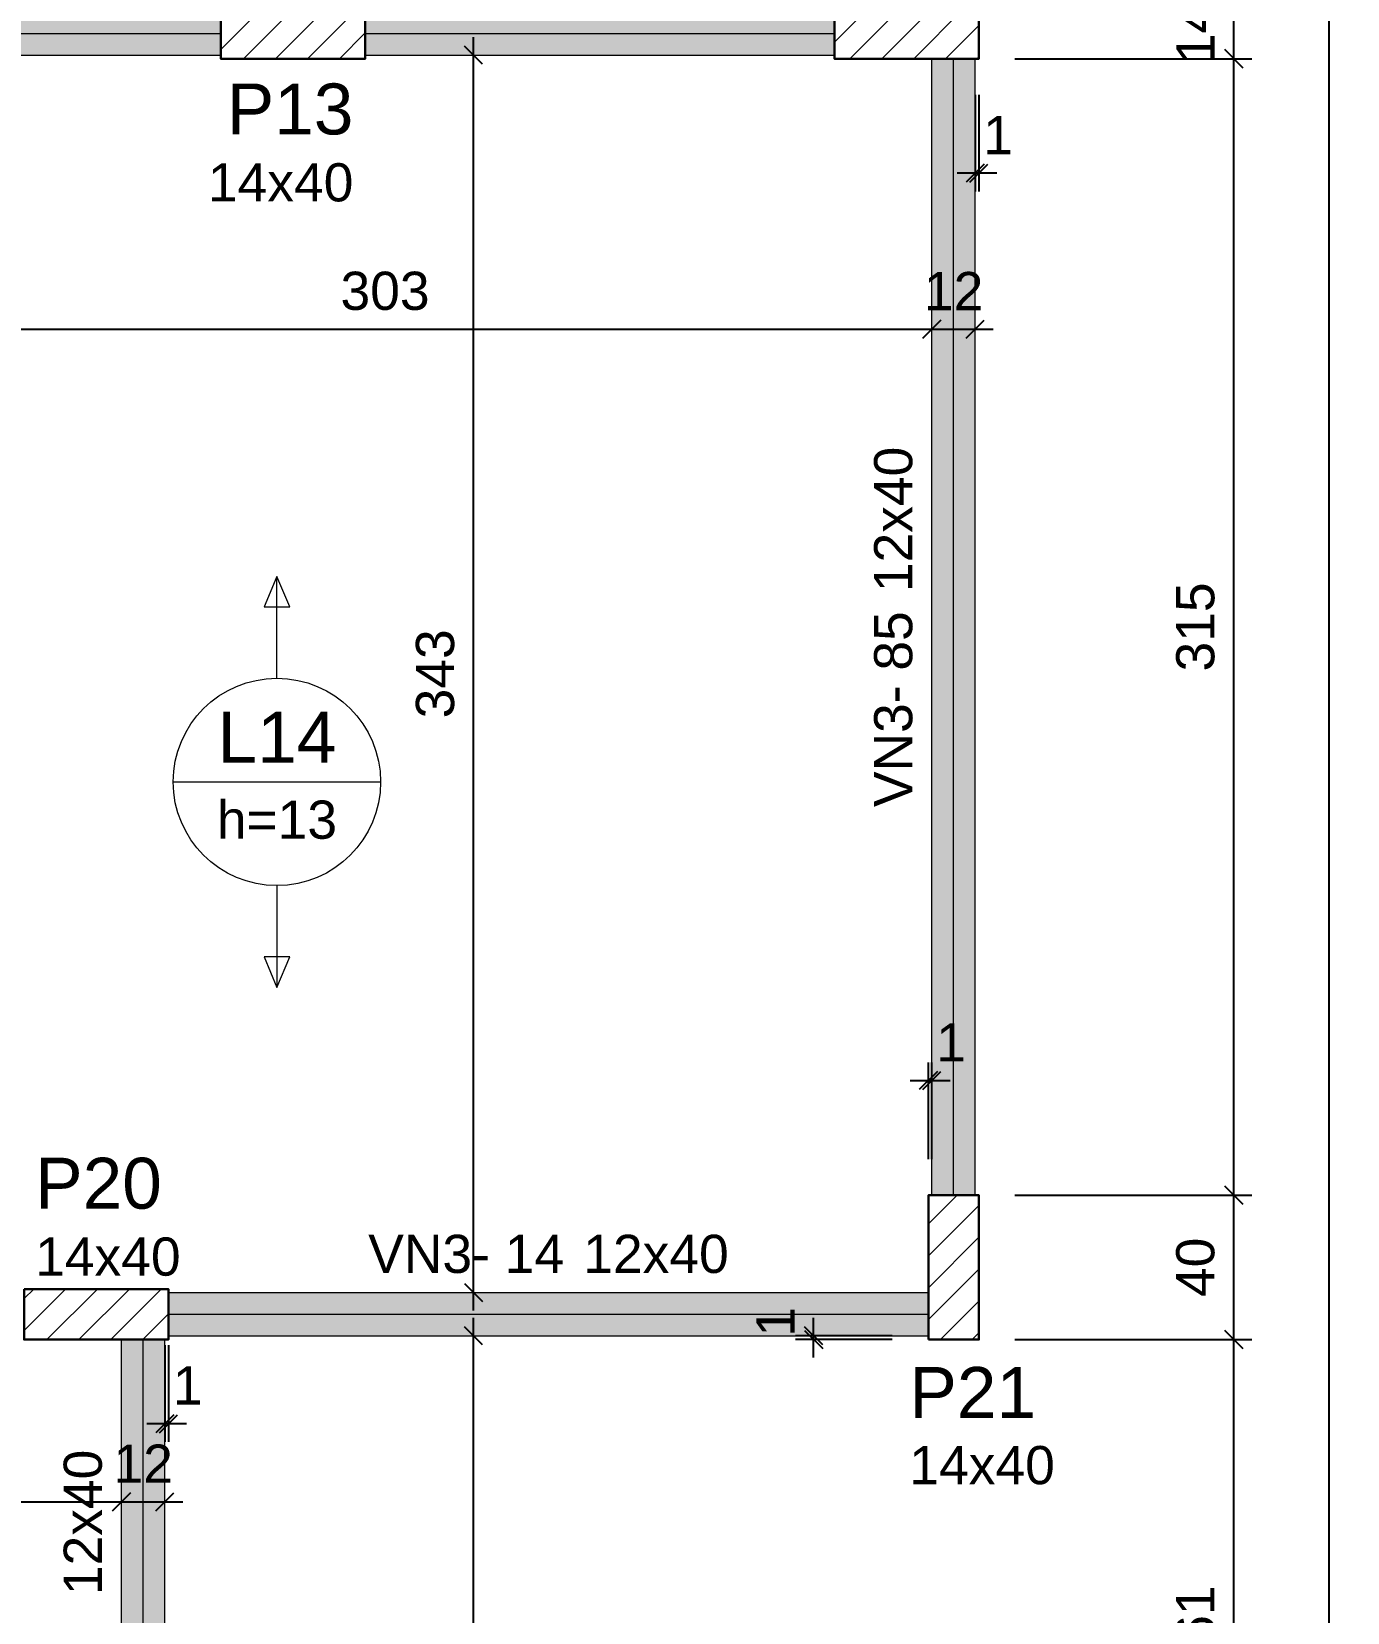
# Model space of a CAD drawing. Header units: millimetres. Extents: x -8 to 605, y -494 to 220.
# Drawn here: x 26.25 to 33.54, y -436.12 to -427.35 of the extents above; entities that cross this region are included whole.
import ezdxf

# ---------------------------------------------------------------- set-up
doc = ezdxf.new("R2010")
doc.units = ezdxf.units.MM
doc.header["$MEASUREMENT"] = 0
doc.linetypes.add('NULL', pattern=[0])
for name, color, linetype, lineweight in [('FO-Cotas', 5, 'Continuous', 5), ('FO-Eixos', 5, 'Continuous', 5), ('FO-Hachura pilar que passa', 19, 'Continuous', 5), ('FO-Hachura viga', 43, 'Continuous', 5), ('FO-Pilares', 4, 'Continuous', 30), ('FO-Textos das lajes', 1, 'Continuous', 20), ('FO-Textos das vigas', 7, 'Continuous', 5), ('FO-Textos dos pilares', 7, 'Continuous', 5), ('FO-Vigas', 1, 'Continuous', 20)]:
    doc.layers.add(name, color=color, linetype=linetype, lineweight=lineweight)
doc.styles.add('Arial', font='arial.ttf')
doc.dimstyles.new('UM_50.000000', dxfattribs={"dimtxt": 0.18, "dimasz": 0.1, "dimexe": 0.1, "dimexo": 0.2, "dimgap": 0, "dimtad": 1, "dimtih": 1, "dimtoh": 1, "dimdec": 1, "dimlfac": 50, "dimzin": 0, "dimdsep": 46, "dimtxsty": 'Standard', "dimcen": 0.09, "dimdle": 0.1, "dimadec": 1, "dimazin": 2, "dimtfac": 1, "dimtdec": 4, "dimtofl": 0, "dimtmove": 0, "dimatfit": 3, "dimfxl": 1, "dimtolj": 1, "dimarcsym": 0})
pattern_1 = [(45, (-4.58844, -411.61486), (-0.08838835, 0.08838835), [])]

# ---------------------------------------------------------------- blocks, each defined once
blk = doc.blocks.new('_Oblique')
at = {"color": 0, "linetype": 'ByBlock', "lineweight": -2}
blk.add_line((-0.5, -0.5), (0.5, 0.5), dxfattribs=at)
blk = doc.blocks.new('*D4181')
at = {"layer": 'Defpoints', "color": 0, "transparency": 16777216}
for p in [(31.5016, -434.6049), (32.9136, -434.6049), (27.0116, -437.8247)]:
    blk.add_point(p, dxfattribs=at)
at = {"layer": 'FO-Cotas', "color": 0, "lineweight": -2, "transparency": 16777216}
for p, q in [((32.9136, -437.9247), (32.9136, -434.5049)), ((31.7016, -434.6049), (33.0136, -434.6049)), ((27.2116, -437.8247), (33.0136, -437.8247))]:
    blk.add_line(p, q, dxfattribs=at)
at = {"layer": 'FO-Cotas', "color": 0, "lineweight": -2, "transparency": 16777216, "xscale": 0.1, "yscale": 0.1, "zscale": 0.1}
for p, rotation in [((32.9136, -434.6049), 90), ((32.9136, -437.8247), 270)]:
    blk.add_blockref('_Oblique', p, dxfattribs=dict(at, rotation=rotation))
at = {"layer": 'FO-Cotas', "color": 7, "transparency": 16777216, "insert": (32.7018, -436.2148), "char_height": 0.2118, "attachment_point": 5, "rotation": 90, "style": 'Arial'}
blk.add_mtext('\\A1;161', dxfattribs=at)
blk = doc.blocks.new('*D4182')
at = {"layer": 'Defpoints', "color": 0, "transparency": 16777216}
for p in [(31.5016, -433.8049), (32.9136, -433.8049), (31.5016, -434.6049)]:
    blk.add_point(p, dxfattribs=at)
at = {"layer": 'FO-Cotas', "color": 0, "lineweight": -2, "transparency": 16777216}
for p, q in [((32.9136, -434.7049), (32.9136, -433.7049)), ((31.7016, -433.8049), (33.0136, -433.8049)), ((31.7016, -434.6049), (33.0136, -434.6049))]:
    blk.add_line(p, q, dxfattribs=at)
at = {"layer": 'FO-Cotas', "color": 0, "lineweight": -2, "transparency": 16777216, "xscale": 0.1, "yscale": 0.1, "zscale": 0.1}
for p, rotation in [((32.9136, -433.8049), 90), ((32.9136, -434.6049), 270)]:
    blk.add_blockref('_Oblique', p, dxfattribs=dict(at, rotation=rotation))
at = {"layer": 'FO-Cotas', "color": 7, "transparency": 16777216, "insert": (32.7018, -434.2049), "char_height": 0.2118, "attachment_point": 5, "rotation": 90, "style": 'Arial'}
blk.add_mtext('\\A1;40', dxfattribs=at)
blk = doc.blocks.new('*D4183')
at = {"layer": 'Defpoints', "color": 0, "transparency": 16777216}
for p in [(31.5016, -427.5047), (32.9136, -427.5047), (31.5016, -433.8049)]:
    blk.add_point(p, dxfattribs=at)
at = {"layer": 'FO-Cotas', "color": 0, "lineweight": -2, "transparency": 16777216}
for p, q in [((32.9136, -433.9049), (32.9136, -427.4047)), ((31.7016, -427.5047), (33.0136, -427.5047)), ((31.7016, -433.8049), (33.0136, -433.8049))]:
    blk.add_line(p, q, dxfattribs=at)
at = {"layer": 'FO-Cotas', "color": 0, "lineweight": -2, "transparency": 16777216, "xscale": 0.1, "yscale": 0.1, "zscale": 0.1}
for p, rotation in [((32.9136, -427.5047), 90), ((32.9136, -433.8049), 270)]:
    blk.add_blockref('_Oblique', p, dxfattribs=dict(at, rotation=rotation))
at = {"layer": 'FO-Cotas', "color": 7, "transparency": 16777216, "insert": (32.7018, -430.6548), "char_height": 0.2118, "attachment_point": 5, "rotation": 90, "style": 'Arial'}
blk.add_mtext('\\A1;315', dxfattribs=at)
blk = doc.blocks.new('*D4184')
at = {"layer": 'Defpoints', "color": 0, "transparency": 16777216}
for p in [(31.5016, -427.2247), (32.9136, -427.2247), (31.5016, -427.5047)]:
    blk.add_point(p, dxfattribs=at)
at = {"layer": 'FO-Cotas', "color": 0, "lineweight": -2, "transparency": 16777216}
for p, q in [((32.9136, -427.6047), (32.9136, -427.1247)), ((31.7016, -427.2247), (33.0136, -427.2247)), ((31.7016, -427.5047), (33.0136, -427.5047))]:
    blk.add_line(p, q, dxfattribs=at)
at = {"layer": 'FO-Cotas', "color": 0, "lineweight": -2, "transparency": 16777216, "xscale": 0.1, "yscale": 0.1, "zscale": 0.1}
for p, rotation in [((32.9136, -427.2247), 90), ((32.9136, -427.5047), 270)]:
    blk.add_blockref('_Oblique', p, dxfattribs=dict(at, rotation=rotation))
at = {"layer": 'FO-Cotas', "color": 7, "transparency": 16777216, "insert": (32.7018, -427.3647), "char_height": 0.2118, "attachment_point": 5, "rotation": 90, "style": 'Arial'}
blk.add_mtext('\\A1;14', dxfattribs=at)
blk = doc.blocks.new('*D4190')
at = {"layer": 'Defpoints', "color": 0, "transparency": 16777216}
for p in [(28.1016, -419.9249), (33.4431, -419.9249), (26.9016, -460.0049)]:
    blk.add_point(p, dxfattribs=at)
at = {"layer": 'FO-Cotas', "color": 0, "lineweight": -2, "transparency": 16777216}
for p, q in [((33.4431, -460.1049), (33.4431, -419.8249)), ((28.3016, -419.9249), (33.5431, -419.9249)), ((27.1016, -460.0049), (33.5431, -460.0049))]:
    blk.add_line(p, q, dxfattribs=at)
at = {"layer": 'FO-Cotas', "color": 0, "lineweight": -2, "transparency": 16777216, "xscale": 0.1, "yscale": 0.1, "zscale": 0.1}
for p, rotation in [((33.4431, -419.9249), 90), ((33.4431, -460.0049), 270)]:
    blk.add_blockref('_Oblique', p, dxfattribs=dict(at, rotation=rotation))
at = {"layer": 'FO-Cotas', "color": 7, "transparency": 16777216, "insert": (33.2313, -439.9649), "char_height": 0.2118, "attachment_point": 5, "rotation": 90, "style": 'Arial'}
blk.add_mtext('\\A1;2004', dxfattribs=at)
blk = doc.blocks.new('*D4262')
at = {"layer": 'Defpoints', "color": 0, "transparency": 16777216}
for p in [(15.5816, -435.5049), (26.7516, -435.5049), (26.7516, -435.5049)]:
    blk.add_point(p, dxfattribs=at)
at = {"layer": 'FO-Cotas', "color": 0, "lineweight": -2, "transparency": 16777216}
blk.add_line((15.4816, -435.5049), (26.8516, -435.5049), dxfattribs=at)
at = {"layer": 'FO-Cotas', "color": 0, "lineweight": -2, "transparency": 16777216, "xscale": 0.1, "yscale": 0.1, "zscale": 0.1, "rotation": 180}
blk.add_blockref('_Oblique', (15.5816, -435.5049), dxfattribs=at)
at = {"layer": 'FO-Cotas', "color": 0, "lineweight": -2, "transparency": 16777216, "xscale": 0.1, "yscale": 0.1, "zscale": 0.1}
blk.add_blockref('_Oblique', (26.7516, -435.5049), dxfattribs=at)
at = {"layer": 'FO-Cotas', "color": 7, "transparency": 16777216, "insert": (21.1666, -435.2931), "char_height": 0.2118, "attachment_point": 5, "rotation": 0.00573, "style": 'Arial'}
blk.add_mtext('\\A1;558.5', dxfattribs=at)
blk = doc.blocks.new('*D4263')
at = {"layer": 'Defpoints', "color": 0, "transparency": 16777216}
for p in [(26.7516, -435.5049), (26.9916, -435.5049), (26.9916, -435.5049)]:
    blk.add_point(p, dxfattribs=at)
at = {"layer": 'FO-Cotas', "color": 0, "lineweight": -2, "transparency": 16777216}
blk.add_line((26.6516, -435.5049), (27.0916, -435.5049), dxfattribs=at)
at = {"layer": 'FO-Cotas', "color": 0, "lineweight": -2, "transparency": 16777216, "xscale": 0.1, "yscale": 0.1, "zscale": 0.1, "rotation": 180}
blk.add_blockref('_Oblique', (26.7516, -435.5049), dxfattribs=at)
at = {"layer": 'FO-Cotas', "color": 0, "lineweight": -2, "transparency": 16777216, "xscale": 0.1, "yscale": 0.1, "zscale": 0.1}
blk.add_blockref('_Oblique', (26.9916, -435.5049), dxfattribs=at)
at = {"layer": 'FO-Cotas', "color": 7, "transparency": 16777216, "insert": (26.8716, -435.2931), "char_height": 0.2118, "attachment_point": 5, "rotation": 0.00573, "style": 'Arial'}
blk.add_mtext('\\A1;12', dxfattribs=at)
blk = doc.blocks.new('*D4275')
at = {"layer": 'Defpoints', "color": 0, "transparency": 16777216}
for p in [(25.1816, -429.0047), (31.2416, -429.0047), (31.2416, -429.0047)]:
    blk.add_point(p, dxfattribs=at)
at = {"layer": 'FO-Cotas', "color": 0, "lineweight": -2, "transparency": 16777216}
blk.add_line((25.0816, -429.0047), (31.3416, -429.0047), dxfattribs=at)
at = {"layer": 'FO-Cotas', "color": 0, "lineweight": -2, "transparency": 16777216, "xscale": 0.1, "yscale": 0.1, "zscale": 0.1, "rotation": 180}
blk.add_blockref('_Oblique', (25.1816, -429.0047), dxfattribs=at)
at = {"layer": 'FO-Cotas', "color": 0, "lineweight": -2, "transparency": 16777216, "xscale": 0.1, "yscale": 0.1, "zscale": 0.1}
blk.add_blockref('_Oblique', (31.2416, -429.0047), dxfattribs=at)
at = {"layer": 'FO-Cotas', "color": 7, "transparency": 16777216, "insert": (28.2116, -428.7929), "char_height": 0.2118, "attachment_point": 5, "rotation": 0.00573, "style": 'Arial'}
blk.add_mtext('\\A1;303', dxfattribs=at)
blk = doc.blocks.new('*D4276')
at = {"layer": 'Defpoints', "color": 0, "transparency": 16777216}
for p in [(31.2416, -429.0047), (31.4816, -429.0047), (31.4816, -429.0047)]:
    blk.add_point(p, dxfattribs=at)
at = {"layer": 'FO-Cotas', "color": 0, "lineweight": -2, "transparency": 16777216}
blk.add_line((31.1416, -429.0047), (31.5816, -429.0047), dxfattribs=at)
at = {"layer": 'FO-Cotas', "color": 0, "lineweight": -2, "transparency": 16777216, "xscale": 0.1, "yscale": 0.1, "zscale": 0.1, "rotation": 180}
blk.add_blockref('_Oblique', (31.2416, -429.0047), dxfattribs=at)
at = {"layer": 'FO-Cotas', "color": 0, "lineweight": -2, "transparency": 16777216, "xscale": 0.1, "yscale": 0.1, "zscale": 0.1}
blk.add_blockref('_Oblique', (31.4816, -429.0047), dxfattribs=at)
at = {"layer": 'FO-Cotas', "color": 7, "transparency": 16777216, "insert": (31.3616, -428.7929), "char_height": 0.2118, "attachment_point": 5, "rotation": 0.00573, "style": 'Arial'}
blk.add_mtext('\\A1;12', dxfattribs=at)
blk = doc.blocks.new('*D4376')
at = {"layer": 'Defpoints', "color": 0, "transparency": 16777216}
for p in [(28.7016, -434.5849), (28.7016, -434.5849), (28.7016, -441.3449)]:
    blk.add_point(p, dxfattribs=at)
at = {"layer": 'FO-Cotas', "color": 0, "lineweight": -2, "transparency": 16777216}
blk.add_line((28.7016, -441.4449), (28.7016, -434.4849), dxfattribs=at)
at = {"layer": 'FO-Cotas', "color": 0, "lineweight": -2, "transparency": 16777216, "xscale": 0.1, "yscale": 0.1, "zscale": 0.1}
for p, rotation in [((28.7016, -434.5849), 90), ((28.7016, -441.3449), 270)]:
    blk.add_blockref('_Oblique', p, dxfattribs=dict(at, rotation=rotation))
at = {"layer": 'FO-Cotas', "color": 7, "transparency": 16777216, "insert": (28.4898, -437.9649), "char_height": 0.2118, "attachment_point": 5, "rotation": 90, "style": 'Arial'}
blk.add_mtext('\\A1;338', dxfattribs=at)
blk = doc.blocks.new('*D4377')
at = {"layer": 'Defpoints', "color": 0, "transparency": 16777216}
for p in [(28.7016, -427.4847), (28.7016, -427.4847), (28.7016, -434.3449)]:
    blk.add_point(p, dxfattribs=at)
at = {"layer": 'FO-Cotas', "color": 0, "lineweight": -2, "transparency": 16777216}
blk.add_line((28.7016, -434.4449), (28.7016, -427.3847), dxfattribs=at)
at = {"layer": 'FO-Cotas', "color": 0, "lineweight": -2, "transparency": 16777216, "xscale": 0.1, "yscale": 0.1, "zscale": 0.1}
for p, rotation in [((28.7016, -427.4847), 90), ((28.7016, -434.3449), 270)]:
    blk.add_blockref('_Oblique', p, dxfattribs=dict(at, rotation=rotation))
at = {"layer": 'FO-Cotas', "color": 7, "transparency": 16777216, "insert": (28.4898, -430.9148), "char_height": 0.2118, "attachment_point": 5, "rotation": 90, "style": 'Arial'}
blk.add_mtext('\\A1;343', dxfattribs=at)
blk = doc.blocks.new('*D4385')
at = {"layer": 'Defpoints', "color": 0, "transparency": 16777216}
for p in [(31.4816, -427.5047), (31.5016, -427.5047), (31.4816, -428.1401)]:
    blk.add_point(p, dxfattribs=at)
at = {"layer": 'FO-Cotas', "color": 0, "lineweight": -2, "transparency": 16777216}
for p, q in [((31.4816, -427.7047), (31.4816, -428.2401)), ((31.5016, -427.7047), (31.5016, -428.2401)), ((31.6016, -428.1401), (31.3816, -428.1401))]:
    blk.add_line(p, q, dxfattribs=at)
at = {"layer": 'FO-Cotas', "color": 0, "lineweight": -2, "transparency": 16777216, "xscale": 0.1, "yscale": 0.1, "zscale": 0.1, "rotation": 180}
blk.add_blockref('_Oblique', (31.4816, -428.1401), dxfattribs=at)
at = {"layer": 'FO-Cotas', "color": 0, "lineweight": -2, "transparency": 16777216, "xscale": 0.1, "yscale": 0.1, "zscale": 0.1}
blk.add_blockref('_Oblique', (31.5016, -428.1401), dxfattribs=at)
at = {"layer": 'FO-Cotas', "color": 7, "transparency": 16777216, "insert": (31.6078, -427.9283), "char_height": 0.2118, "attachment_point": 5, "rotation": 0.00573, "style": 'Arial'}
blk.add_mtext('\\A1;1', dxfattribs=at)
blk = doc.blocks.new('*D4392')
at = {"layer": 'Defpoints', "color": 0, "transparency": 16777216}
for p in [(26.9916, -434.4361), (27.0116, -434.4361), (26.9916, -435.0715)]:
    blk.add_point(p, dxfattribs=at)
at = {"layer": 'FO-Cotas', "color": 0, "lineweight": -2, "transparency": 16777216}
for p, q in [((26.9916, -434.6361), (26.9916, -435.1715)), ((27.0116, -434.6361), (27.0116, -435.1715)), ((27.1116, -435.0715), (26.8916, -435.0715))]:
    blk.add_line(p, q, dxfattribs=at)
at = {"layer": 'FO-Cotas', "color": 0, "lineweight": -2, "transparency": 16777216, "xscale": 0.1, "yscale": 0.1, "zscale": 0.1, "rotation": 180}
blk.add_blockref('_Oblique', (26.9916, -435.0715), dxfattribs=at)
at = {"layer": 'FO-Cotas', "color": 0, "lineweight": -2, "transparency": 16777216, "xscale": 0.1, "yscale": 0.1, "zscale": 0.1}
blk.add_blockref('_Oblique', (27.0116, -435.0715), dxfattribs=at)
at = {"layer": 'FO-Cotas', "color": 7, "transparency": 16777216, "insert": (27.1178, -434.8597), "char_height": 0.2118, "attachment_point": 5, "rotation": 0.00573, "style": 'Arial'}
blk.add_mtext('\\A1;1', dxfattribs=at)
blk = doc.blocks.new('*D4393')
at = {"layer": 'Defpoints', "color": 0, "transparency": 16777216}
for p in [(31.2416, -433.1695), (31.2216, -433.8049), (31.2416, -433.8049)]:
    blk.add_point(p, dxfattribs=at)
at = {"layer": 'FO-Cotas', "color": 0, "lineweight": -2, "transparency": 16777216}
for p, q in [((31.2216, -433.6049), (31.2216, -433.0695)), ((31.2416, -433.6049), (31.2416, -433.0695)), ((31.1216, -433.1695), (31.3416, -433.1695))]:
    blk.add_line(p, q, dxfattribs=at)
at = {"layer": 'FO-Cotas', "color": 0, "lineweight": -2, "transparency": 16777216, "xscale": 0.1, "yscale": 0.1, "zscale": 0.1, "rotation": 180}
blk.add_blockref('_Oblique', (31.2216, -433.1695), dxfattribs=at)
at = {"layer": 'FO-Cotas', "color": 0, "lineweight": -2, "transparency": 16777216, "xscale": 0.1, "yscale": 0.1, "zscale": 0.1}
blk.add_blockref('_Oblique', (31.2416, -433.1695), dxfattribs=at)
at = {"layer": 'FO-Cotas', "color": 7, "transparency": 16777216, "insert": (31.3478, -432.9577), "char_height": 0.2118, "attachment_point": 5, "rotation": 0.00573, "style": 'Arial'}
blk.add_mtext('\\A1;1', dxfattribs=at)
blk = doc.blocks.new('*D4471')
at = {"layer": 'Defpoints', "color": 0, "transparency": 16777216}
for p in [(30.5862, -434.5849), (31.2216, -434.5849), (31.2216, -434.6049)]:
    blk.add_point(p, dxfattribs=at)
at = {"layer": 'FO-Cotas', "color": 0, "lineweight": -2, "transparency": 16777216}
for p, q in [((30.5862, -434.7049), (30.5862, -434.4849)), ((31.0216, -434.5849), (30.4862, -434.5849)), ((31.0216, -434.6049), (30.4862, -434.6049))]:
    blk.add_line(p, q, dxfattribs=at)
at = {"layer": 'FO-Cotas', "color": 0, "lineweight": -2, "transparency": 16777216, "xscale": 0.1, "yscale": 0.1, "zscale": 0.1}
for p, rotation in [((30.5862, -434.5849), 90), ((30.5862, -434.6049), 270)]:
    blk.add_blockref('_Oblique', p, dxfattribs=dict(at, rotation=rotation))
at = {"layer": 'FO-Cotas', "color": 7, "transparency": 16777216, "insert": (30.3744, -434.5066), "char_height": 0.2118, "attachment_point": 5, "rotation": 90, "style": 'Arial'}
blk.add_mtext('\\A1;1', dxfattribs=at)

msp = doc.modelspace()

# ---------------------------------------------------------------- hatches: boundary and pattern name
at = {"layer": 'FO-Hachura pilar que passa', "linetype": 'Continuous', "ltscale": 0.2}
h = msp.add_hatch(dxfattribs=at)
h.set_pattern_fill('ANSI31', color=19, style=0)
h.set_pattern_definition(pattern_1)
h.paths.add_polyline_path([(27.3016, -427.2247), (27.3016, -427.3647), (27.3016, -427.5047), (27.7016, -427.5047), (28.1016, -427.5047), (28.1016, -427.3647), (28.1016, -427.2247), (27.7016, -427.2247)])
h = msp.add_hatch(dxfattribs=at)
h.set_pattern_fill('ANSI31', color=19, style=0)
h.set_pattern_definition(pattern_1)
h.paths.add_polyline_path([(30.7016, -427.2247), (30.7016, -427.3647), (30.7016, -427.5047), (31.1016, -427.5047), (31.5016, -427.5047), (31.5016, -427.3647), (31.5016, -427.2247), (31.1016, -427.2247)])
h = msp.add_hatch(dxfattribs=at)
h.set_pattern_fill('ANSI31', color=19, style=0)
h.set_pattern_definition(pattern_1)
h.paths.add_polyline_path([(31.2216, -434.6049), (31.3616, -434.6049), (31.5016, -434.6049), (31.5016, -434.2049), (31.5016, -433.8049), (31.3616, -433.8049), (31.2216, -433.8049), (31.2216, -434.2049)])
h = msp.add_hatch(dxfattribs=at)
h.set_pattern_fill('ANSI31', color=19, style=0)
h.set_pattern_definition(pattern_1)
h.paths.add_polyline_path([(26.2116, -434.3249), (26.2116, -434.4649), (26.2116, -434.6049), (26.6116, -434.6049), (27.0116, -434.6049), (27.0116, -434.4649), (27.0116, -434.3249), (26.6116, -434.3249)])
at = {"layer": 'FO-Hachura viga', "linetype": 'Continuous', "ltscale": 0.2}
for points in [[(27.3016, -427.2447), (27.3016, -427.2447), (25.0616, -427.2447), (25.0616, -427.3647), (25.1816, -427.4847), (27.3016, -427.4847), (27.3016, -427.2447)], [(30.7016, -427.2447), (30.7016, -427.2447), (28.1016, -427.2447), (28.1016, -427.4847), (30.7016, -427.4847), (30.7016, -427.2447)], [(31.4816, -427.5047), (31.4816, -427.5047), (31.2414, -427.5047), (31.2414, -433.8049), (31.4816, -433.8049), (31.4816, -427.5047)], [(31.2216, -434.3449), (31.2216, -434.3449), (27.0116, -434.3449), (27.0116, -434.5849), (31.2216, -434.5849), (31.2216, -434.3449)], [(26.9916, -434.6049), (26.9916, -434.6049), (26.7516, -434.6049), (26.7516, -437.8247), (26.9916, -437.8247), (26.9916, -434.6049)]]:
    msp.add_hatch(color=43, dxfattribs=at).paths.add_polyline_path(points)

# ---------------------------------------------------------------- linework, layer by layer
at = {"layer": 'FO-Eixos'}
for p, q in [((25.0616, -427.3647), (27.3016, -427.3647)), ((28.1016, -427.3647), (30.7016, -427.3647)), ((31.3616, -433.8049), (31.3616, -427.5047)), ((27.0116, -434.4649), (31.2216, -434.4649)), ((26.8716, -437.8247), (26.8716, -434.6049))]:
    msp.add_line(p, q, dxfattribs=at)
at = {"layer": 'FO-Pilares'}
for points in [[(27.3016, -427.2247), (27.3016, -427.3647), (27.3016, -427.5047), (27.7016, -427.5047), (28.1016, -427.5047), (28.1016, -427.3647), (28.1016, -427.2247), (27.7016, -427.2247), (27.3016, -427.2247)], [(30.7016, -427.2247), (30.7016, -427.3647), (30.7016, -427.5047), (31.1016, -427.5047), (31.5016, -427.5047), (31.5016, -427.3647), (31.5016, -427.2247), (31.1016, -427.2247), (30.7016, -427.2247)], [(31.2216, -434.6049), (31.3616, -434.6049), (31.5016, -434.6049), (31.5016, -434.2049), (31.5016, -433.8049), (31.3616, -433.8049), (31.2216, -433.8049), (31.2216, -434.2049), (31.2216, -434.6049)], [(26.2116, -434.3249), (26.2116, -434.4649), (26.2116, -434.6049), (26.6116, -434.6049), (27.0116, -434.6049), (27.0116, -434.4649), (27.0116, -434.3249), (26.6116, -434.3249), (26.2116, -434.3249)]]:
    msp.add_lwpolyline(points, close=True, dxfattribs=at)
at = {"layer": 'FO-Textos das lajes'}
for p, q in [((27.6125, -430.3744), (27.5419, -430.5438)), ((27.6831, -430.5438), (27.6125, -430.3744)), ((27.5419, -430.5438), (27.6831, -430.5438)), ((27.0379, -431.5138), (28.1871, -431.5138)), ((27.6831, -432.4838), (27.5419, -432.4838)), ((27.5419, -432.4838), (27.6125, -432.6533)), ((27.6125, -432.6533), (27.6831, -432.4838))]:
    msp.add_line(p, q, dxfattribs=at)
for points in [[(27.6125, -430.9392), (27.6125, -430.3744)], [(27.6125, -432.0885), (27.6125, -432.6533)]]:
    msp.add_lwpolyline(points, dxfattribs=at)
msp.add_circle((27.6125, -431.5138), 0.5746, dxfattribs=at)
at = {"layer": 'FO-Vigas'}
for p, q in [((25.1816, -427.4847), (27.3016, -427.4847)), ((28.1016, -427.4847), (30.7016, -427.4847)), ((31.2416, -433.8049), (31.2416, -427.5047)), ((31.4816, -433.8049), (31.4816, -427.5047)), ((27.0116, -434.3449), (31.2216, -434.3449)), ((26.7516, -437.8247), (26.7516, -434.6049)), ((26.9916, -437.8247), (26.9916, -434.6049)), ((27.0116, -434.5849), (31.2216, -434.5849))]:
    msp.add_line(p, q, dxfattribs=at)

# ---------------------------------------------------------------- texts
at = {"layer": 'FO-Textos das lajes', "linetype": 'NULL', "ltscale": 0.2, "attachment_point": 8, "line_spacing_factor": 0.798, "style": 'Arial'}
for s, insert, char_height, width in [('L14', (27.6126, -431.4077), 0.2824, 1.316001), ('h=13', (27.6126, -431.832), 0.2118, 1.332467)]:
    msp.add_mtext(s, dxfattribs=dict(at, insert=insert, char_height=char_height, width=width))
at = {"layer": 'FO-Textos das vigas', "linetype": 'NULL', "ltscale": 0.2, "char_height": 0.2118, "rotation": 90.00021, "line_spacing_factor": 0.798, "style": 'Arial'}
for s, insert, width, attachment_point in [('12x40', (31.1357, -430.4619), 1.612069, 7), ('VN3- 85', (31.1357, -430.5679), 2.170627, 9), ('12x40', (26.6457, -436.0219), 1.612069, 7)]:
    msp.add_mtext(s, dxfattribs=dict(at, insert=insert, width=width, attachment_point=attachment_point))
at = {"layer": 'FO-Textos das vigas', "linetype": 'NULL', "ltscale": 0.2, "char_height": 0.2118, "line_spacing_factor": 0.798, "style": 'Arial'}
for s, insert, width, attachment_point in [('VN3- 14', (29.2036, -434.239), 2.170627, 9), ('12x40', (29.3096, -434.239), 1.612069, 7)]:
    msp.add_mtext(s, dxfattribs=dict(at, insert=insert, width=width, attachment_point=attachment_point))
at = {"layer": 'FO-Textos dos pilares', "linetype": 'NULL', "ltscale": 0.2, "line_spacing_factor": 0.798, "style": 'Arial'}
for s, insert, char_height, width, attachment_point in [('P13', (28.0362, -427.9287), 0.2824, 1.403821, 9), ('14x40', (28.0362, -428.299), 0.2118, 1.612069, 9), ('P20', (26.2729, -433.8837), 0.2824, 1.403821, 7), ('14x40', (26.2729, -434.254), 0.2118, 1.612069, 7), ('P21', (31.1163, -435.0398), 0.2824, 1.403821, 7), ('14x40', (31.1163, -435.4101), 0.2118, 1.612069, 7)]:
    msp.add_mtext(s, dxfattribs=dict(at, insert=insert, char_height=char_height, width=width, attachment_point=attachment_point))

# ---------------------------------------------------------------- dimensions: what is measured, and where the dimension line sits
at = {"layer": 'FO-Cotas'}
for base, p1, p2, override, picture, middle in [((33.4431, -419.9249), (26.9016, -460.0049), (28.1016, -419.9249), {"dimtxt": 0.2118, "dimasz": 0.1, "dimexe": 0.1, "dimexo": 0.2, "dimtad": 1, "dimtih": 0, "dimtoh": 0, "dimdec": 1, "dimlfac": 50, "dimzin": 8, "dimtxsty": 'Arial', "dimblk": 'Oblique', "dimblk1": 'Oblique', "dimblk2": 'Oblique', "dimsah": 1, "dimdle": 0.1, "dimse1": 0, "dimse2": 0, "dimclrt": 7, "dimadec": 1, "dimazin": 3, "dimtmove": 2, "dimldrblk": 'Oblique'}, '*D4190', (33.2313, -439.9649)), ((32.9136, -427.2247), (31.5016, -427.5047), (31.5016, -427.2247), {"dimtxt": 0.2118, "dimasz": 0.1, "dimexe": 0.1, "dimexo": 0.2, "dimtad": 1, "dimtih": 0, "dimtoh": 0, "dimdec": 1, "dimlfac": 50, "dimzin": 8, "dimtxsty": 'Arial', "dimblk": 'Oblique', "dimblk1": 'Oblique', "dimblk2": 'Oblique', "dimsah": 1, "dimdle": 0.1, "dimse1": 0, "dimse2": 0, "dimclrt": 7, "dimadec": 1, "dimazin": 3, "dimtmove": 2, "dimldrblk": 'Oblique'}, '*D4184', (32.7018, -427.3647)), ((28.7016, -427.4847), (28.7016, -434.3449), (28.7016, -427.4847), {"dimtxt": 0.2118, "dimasz": 0.1, "dimexe": 0.1, "dimexo": 0.2, "dimtad": 1, "dimtih": 0, "dimtoh": 0, "dimdec": 1, "dimlfac": 50, "dimzin": 8, "dimtxsty": 'Arial', "dimblk": 'Oblique', "dimblk1": 'Oblique', "dimblk2": 'Oblique', "dimsah": 1, "dimdle": 0.1, "dimse1": 1, "dimse2": 1, "dimclrt": 7, "dimadec": 1, "dimazin": 3, "dimtmove": 2, "dimldrblk": 'Oblique'}, '*D4377', (28.4898, -430.9148)), ((32.9136, -427.5047), (31.5016, -433.8049), (31.5016, -427.5047), {"dimtxt": 0.2118, "dimasz": 0.1, "dimexe": 0.1, "dimexo": 0.2, "dimtad": 1, "dimtih": 0, "dimtoh": 0, "dimdec": 1, "dimlfac": 50, "dimzin": 8, "dimtxsty": 'Arial', "dimblk": 'Oblique', "dimblk1": 'Oblique', "dimblk2": 'Oblique', "dimsah": 1, "dimdle": 0.1, "dimse1": 0, "dimse2": 0, "dimclrt": 7, "dimadec": 1, "dimazin": 3, "dimtmove": 2, "dimldrblk": 'Oblique'}, '*D4183', (32.7018, -430.6548)), ((32.9136, -433.8049), (31.5016, -434.6049), (31.5016, -433.8049), {"dimtxt": 0.2118, "dimasz": 0.1, "dimexe": 0.1, "dimexo": 0.2, "dimtad": 1, "dimtih": 0, "dimtoh": 0, "dimdec": 1, "dimlfac": 50, "dimzin": 8, "dimtxsty": 'Arial', "dimblk": 'Oblique', "dimblk1": 'Oblique', "dimblk2": 'Oblique', "dimsah": 1, "dimdle": 0.1, "dimse1": 0, "dimse2": 0, "dimclrt": 7, "dimadec": 1, "dimazin": 3, "dimtmove": 2, "dimldrblk": 'Oblique'}, '*D4182', (32.7018, -434.2049)), ((30.5862, -434.5849), (31.2216, -434.6049), (31.2216, -434.5849), {"dimtxt": 0.2118, "dimasz": 0.1, "dimexe": 0.1, "dimexo": 0.2, "dimtad": 1, "dimtih": 0, "dimtoh": 0, "dimdec": 1, "dimlfac": 50, "dimzin": 8, "dimtxsty": 'Arial', "dimblk": 'Oblique', "dimblk1": 'Oblique', "dimblk2": 'Oblique', "dimsah": 1, "dimdle": 0.1, "dimse1": 0, "dimse2": 0, "dimclrt": 7, "dimadec": 1, "dimazin": 3, "dimtmove": 2, "dimldrblk": 'Oblique'}, '*D4471', (30.3744, -434.5066)), ((32.9136, -434.6049), (27.0116, -437.8247), (31.5016, -434.6049), {"dimtxt": 0.2118, "dimasz": 0.1, "dimexe": 0.1, "dimexo": 0.2, "dimtad": 1, "dimtih": 0, "dimtoh": 0, "dimdec": 1, "dimlfac": 50, "dimzin": 8, "dimtxsty": 'Arial', "dimblk": 'Oblique', "dimblk1": 'Oblique', "dimblk2": 'Oblique', "dimsah": 1, "dimdle": 0.1, "dimse1": 0, "dimse2": 0, "dimclrt": 7, "dimadec": 1, "dimazin": 3, "dimtmove": 2, "dimldrblk": 'Oblique'}, '*D4181', (32.7018, -436.2148)), ((28.7016, -434.5849), (28.7016, -441.3449), (28.7016, -434.5849), {"dimtxt": 0.2118, "dimasz": 0.1, "dimexe": 0.1, "dimexo": 0.2, "dimtad": 1, "dimtih": 0, "dimtoh": 0, "dimdec": 1, "dimlfac": 50, "dimzin": 8, "dimtxsty": 'Arial', "dimblk": 'Oblique', "dimblk1": 'Oblique', "dimblk2": 'Oblique', "dimsah": 1, "dimdle": 0.1, "dimse1": 1, "dimse2": 1, "dimclrt": 7, "dimadec": 1, "dimazin": 3, "dimtmove": 2, "dimldrblk": 'Oblique'}, '*D4376', (28.4898, -437.9649))]:
    dim = msp.add_linear_dim(base=base, p1=p1, p2=p2, angle=90, dimstyle='UM_50.000000', override=override, dxfattribs=at)
    dim.commit()
    dim.dimension.update_dxf_attribs({"geometry": picture, "text_midpoint": middle, "dimtype": 160, "text_rotation": 90})
for base, p1, p2, override, picture, middle in [((31.4816, -428.1401), (31.5016, -427.5047), (31.4816, -427.5047), {"dimtxt": 0.2118, "dimasz": 0.1, "dimexe": 0.1, "dimexo": 0.2, "dimtad": 1, "dimtih": 0, "dimtoh": 0, "dimdec": 1, "dimlfac": 50, "dimzin": 8, "dimtxsty": 'Arial', "dimblk": 'Oblique', "dimblk1": 'Oblique', "dimblk2": 'Oblique', "dimsah": 1, "dimdle": 0.1, "dimse1": 0, "dimse2": 0, "dimclrt": 7, "dimadec": 1, "dimazin": 3, "dimtmove": 2, "dimldrblk": 'Oblique'}, '*D4385', (31.6078, -427.9283)), ((31.2416, -429.0047), (25.1816, -429.0047), (31.2416, -429.0047), {"dimtxt": 0.2118, "dimasz": 0.1, "dimexe": 0.1, "dimexo": 0.2, "dimtad": 1, "dimtih": 0, "dimtoh": 0, "dimdec": 1, "dimlfac": 50, "dimzin": 8, "dimtxsty": 'Arial', "dimblk": 'Oblique', "dimblk1": 'Oblique', "dimblk2": 'Oblique', "dimsah": 1, "dimdle": 0.1, "dimse1": 1, "dimse2": 1, "dimclrt": 7, "dimadec": 1, "dimazin": 3, "dimtmove": 2, "dimldrblk": 'Oblique'}, '*D4275', (28.2116, -428.7929)), ((31.4816, -429.0047), (31.2416, -429.0047), (31.4816, -429.0047), {"dimtxt": 0.2118, "dimasz": 0.1, "dimexe": 0.1, "dimexo": 0.2, "dimtad": 1, "dimtih": 0, "dimtoh": 0, "dimdec": 1, "dimlfac": 50, "dimzin": 8, "dimtxsty": 'Arial', "dimblk": 'Oblique', "dimblk1": 'Oblique', "dimblk2": 'Oblique', "dimsah": 1, "dimdle": 0.1, "dimse1": 1, "dimse2": 1, "dimclrt": 7, "dimadec": 1, "dimazin": 3, "dimtmove": 2, "dimldrblk": 'Oblique'}, '*D4276', (31.3616, -428.7929)), ((31.2416, -433.1695), (31.2216, -433.8049), (31.2416, -433.8049), {"dimtxt": 0.2118, "dimasz": 0.1, "dimexe": 0.1, "dimexo": 0.2, "dimtad": 1, "dimtih": 0, "dimtoh": 0, "dimdec": 1, "dimlfac": 50, "dimzin": 8, "dimtxsty": 'Arial', "dimblk": 'Oblique', "dimblk1": 'Oblique', "dimblk2": 'Oblique', "dimsah": 1, "dimdle": 0.1, "dimse1": 0, "dimse2": 0, "dimclrt": 7, "dimadec": 1, "dimazin": 3, "dimtmove": 2, "dimldrblk": 'Oblique'}, '*D4393', (31.3478, -432.9577)), ((26.9916, -435.0715), (27.0116, -434.4361), (26.9916, -434.4361), {"dimtxt": 0.2118, "dimasz": 0.1, "dimexe": 0.1, "dimexo": 0.2, "dimtad": 1, "dimtih": 0, "dimtoh": 0, "dimdec": 1, "dimlfac": 50, "dimzin": 8, "dimtxsty": 'Arial', "dimblk": 'Oblique', "dimblk1": 'Oblique', "dimblk2": 'Oblique', "dimsah": 1, "dimdle": 0.1, "dimse1": 0, "dimse2": 0, "dimclrt": 7, "dimadec": 1, "dimazin": 3, "dimtmove": 2, "dimldrblk": 'Oblique'}, '*D4392', (27.1178, -434.8597)), ((26.7516, -435.5049), (15.5816, -435.5049), (26.7516, -435.5049), {"dimtxt": 0.2118, "dimasz": 0.1, "dimexe": 0.1, "dimexo": 0.2, "dimtad": 1, "dimtih": 0, "dimtoh": 0, "dimdec": 1, "dimlfac": 50, "dimzin": 8, "dimtxsty": 'Arial', "dimblk": 'Oblique', "dimblk1": 'Oblique', "dimblk2": 'Oblique', "dimsah": 1, "dimdle": 0.1, "dimse1": 1, "dimse2": 1, "dimclrt": 7, "dimadec": 1, "dimazin": 3, "dimtmove": 2, "dimldrblk": 'Oblique'}, '*D4262', (21.1666, -435.2931)), ((26.9916, -435.5049), (26.7516, -435.5049), (26.9916, -435.5049), {"dimtxt": 0.2118, "dimasz": 0.1, "dimexe": 0.1, "dimexo": 0.2, "dimtad": 1, "dimtih": 0, "dimtoh": 0, "dimdec": 1, "dimlfac": 50, "dimzin": 8, "dimtxsty": 'Arial', "dimblk": 'Oblique', "dimblk1": 'Oblique', "dimblk2": 'Oblique', "dimsah": 1, "dimdle": 0.1, "dimse1": 1, "dimse2": 1, "dimclrt": 7, "dimadec": 1, "dimazin": 3, "dimtmove": 2, "dimldrblk": 'Oblique'}, '*D4263', (26.8716, -435.2931))]:
    dim = msp.add_linear_dim(base=base, p1=p1, p2=p2, dimstyle='UM_50.000000', override=override, dxfattribs=at)
    dim.commit()
    dim.dimension.update_dxf_attribs({"geometry": picture, "text_midpoint": middle, "dimtype": 160, "text_rotation": 0.00573})

doc.saveas('drawing.dxf')
